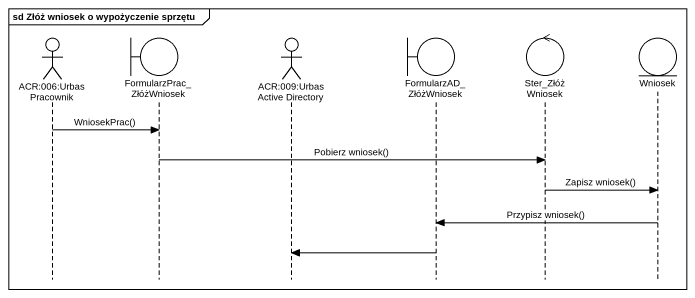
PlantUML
@startuml
mainframe sd Złóż wniosek o wypożyczenie sprzętu
hide footbox
actor "ACR:006:Urbas Pracownik" as ACR_006_Urbas_Pracownik
boundary FormularzPrac_ZłóżWniosek
actor "ACR:009:Urbas Active Directory" as ACR_009_Urbas_Active
boundary FormularzAD_ZłóżWniosek
control Ster_ZłóżWniosek
entity Wniosek

ACR_006_Urbas_Pracownik -> FormularzPrac_ZłóżWniosek : WniosekPrac()
FormularzPrac_ZłóżWniosek -> Ster_ZłóżWniosek : Pobierz wniosek()
Ster_ZłóżWniosek -> Wniosek : Zapisz wniosek()
Wniosek -> FormularzAD_ZłóżWniosek : Przypisz wniosek()
FormularzAD_ZłóżWniosek -> ACR_009_Urbas_Active
@enduml
